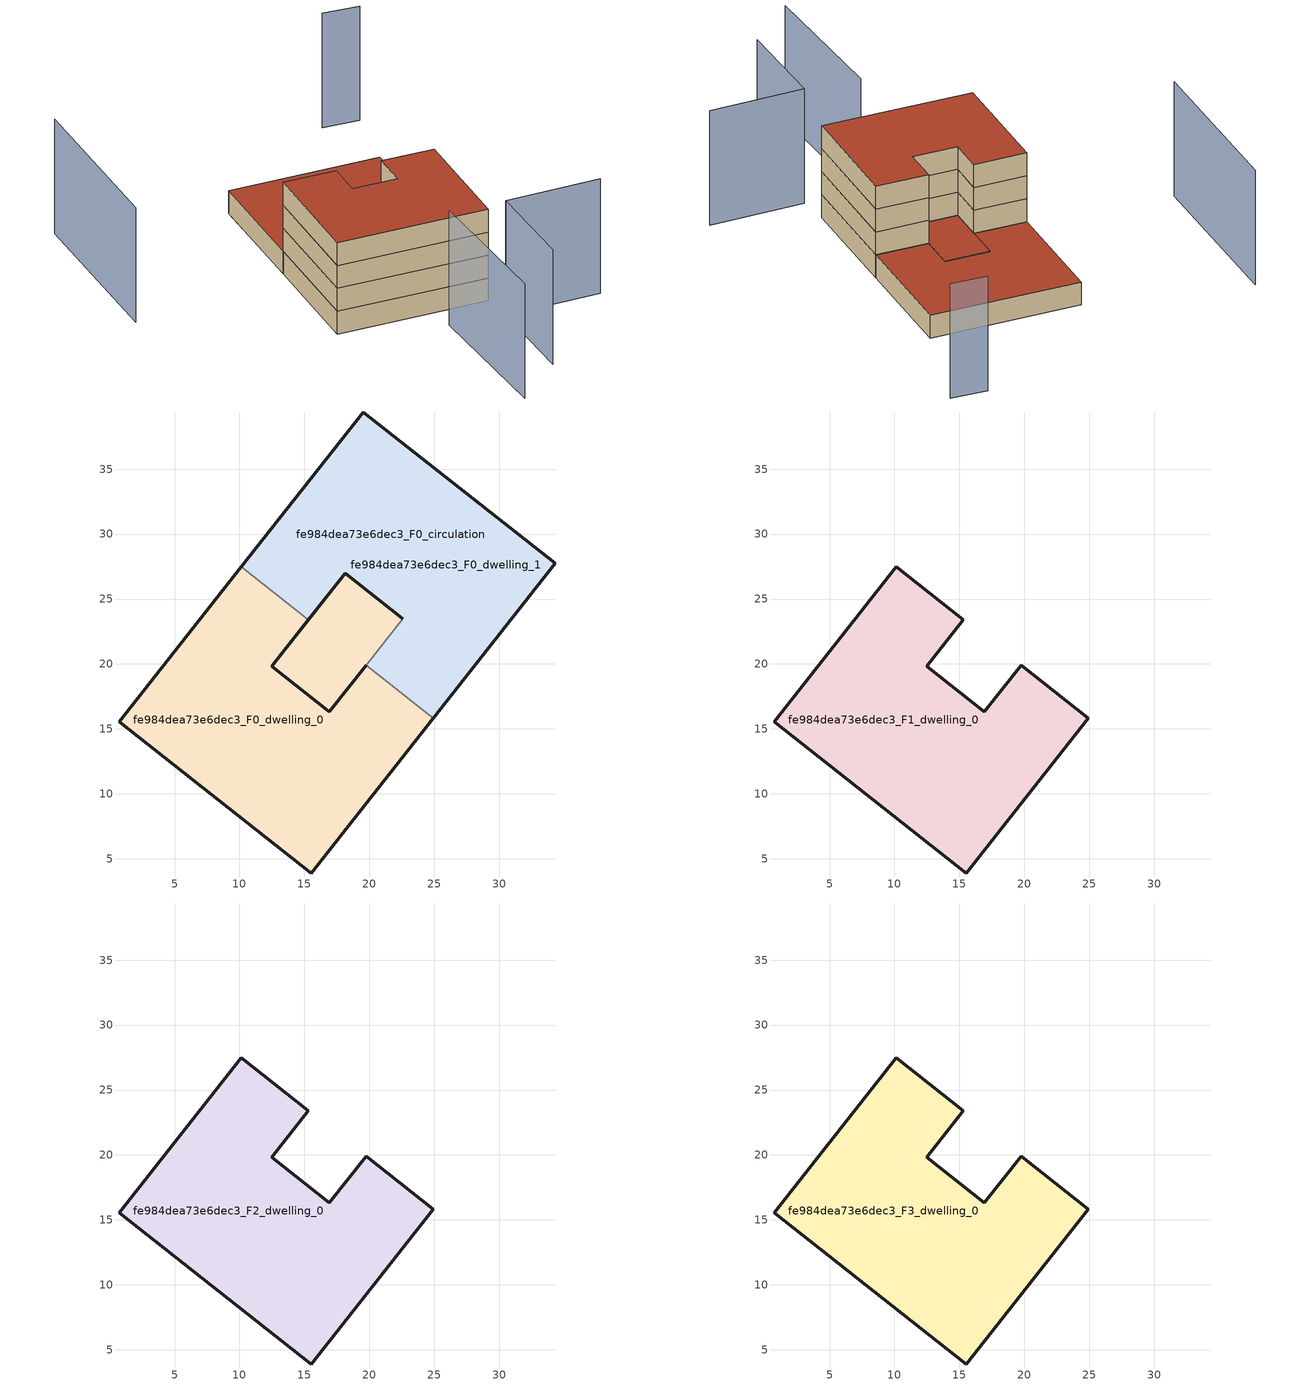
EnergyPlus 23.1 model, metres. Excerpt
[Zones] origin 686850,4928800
fe984dea73e6dec3_F0_dwelling_0
 floor ground (EU_floor_Construction): 19.75,19.91 24.92,15.83 15.53,3.9 0.75,15.54 10.14,27.47 15.32,23.4 12.5,19.82 15.61,17.37 16.93,16.33 z0; 22.57,23.48 16.93,16.33 15.61,17.37 12.5,19.82 18.13,26.98 z0
 wall outside (EU_wall_Construction): 19.75,19.91 16.93,16.33 12.5,19.82 15.32,23.4 / 10.14,27.47 0.75,15.54 15.53,3.9 24.92,15.83 z0:3
 wall to fe984dea73e6dec3_F0_dwelling_1 (EU_wall_Construction): 24.92,15.83 19.75,19.91 / 15.32,23.4 10.14,27.47 z0:3
 roof outside (EU_floor_Construction): 16.93,16.33 22.57,23.48 18.13,26.98 12.5,19.82 13.46,19.06 16.39,16.75 z3
fe984dea73e6dec3_F0_dwelling_1
 floor ground (EU_floor_Construction): 22.57,23.48 19.75,19.91 16.93,16.33 12.5,19.82 18.13,26.98 z0; 34.32,27.76 24.92,15.83 19.75,19.91 22.57,23.48 18.13,26.98 15.32,23.4 10.14,27.47 19.54,39.4 z0
 wall outside (EU_wall_Construction): 24.92,15.83 34.32,27.76 19.54,39.4 10.14,27.47 / 15.32,23.4 18.13,26.98 22.57,23.48 z0:3
 wall to fe984dea73e6dec3_F0_circulation (EU_wall_Construction): 22.57,23.48 19.75,19.91 z0:3
 roof outside (EU_roof_Construction): 24.92,15.83 34.32,27.76 19.54,39.4 10.14,27.47 15.32,23.4 18.13,26.98 22.57,23.48 19.75,19.91 z3; 19.75,19.91 22.57,23.48 18.13,26.98 12.5,19.82 16.93,16.33 z3
fe984dea73e6dec3_F0_circulation
 floor ground (EU_floor_Construction): 22.57,23.48 19.75,19.91 16.93,16.33 15.61,17.37 12.5,19.82 15.32,23.4 18.13,26.98 z0; 19.75,19.91 24.92,15.83 15.53,3.9 0.75,15.54 10.14,27.47 15.32,23.4 12.5,19.82 15.61,17.37 16.93,16.33 z0; 34.32,27.76 24.92,15.83 19.75,19.91 22.57,23.48 18.13,26.98 15.32,23.4 10.14,27.47 19.54,39.4 z0
 wall outside (EU_wall_Construction): 22.57,23.48 18.13,26.98 12.5,19.82 16.93,16.33 19.75,19.91 z0:3
 roof outside (EU_roof_Construction): 19.75,19.91 22.57,23.48 18.13,26.98 15.32,23.4 12.5,19.82 15.61,17.37 16.93,16.33 z3; 15.53,3.9 24.92,15.83 19.75,19.91 16.93,16.33 15.61,17.37 12.5,19.82 15.32,23.4 10.14,27.47 0.75,15.54 z3; 24.92,15.83 34.32,27.76 19.54,39.4 10.14,27.47 15.32,23.4 18.13,26.98 22.57,23.48 19.75,19.91 z3
fe984dea73e6dec3_F1_dwelling_0
 floor to fe984dea73e6dec3_F0_dwelling_0 (EU_floor_Construction): 19.75,19.91 24.92,15.83 15.53,3.9 0.75,15.54 10.14,27.47 15.32,23.4 12.5,19.82 15.61,17.37 16.93,16.33 z3
 wall outside (EU_wall_Construction): 15.53,3.9 24.92,15.83 19.75,19.91 16.93,16.33 12.5,19.82 15.32,23.4 10.14,27.47 0.75,15.54 15.53,3.9 z3:6
fe984dea73e6dec3_F2_dwelling_0
 floor to fe984dea73e6dec3_F1_dwelling_0 (EU_floor_Construction): 19.75,19.91 24.92,15.83 15.53,3.9 0.75,15.54 10.14,27.47 15.32,23.4 12.5,19.82 16.93,16.33 z6
 wall outside (EU_wall_Construction): 15.53,3.9 24.92,15.83 19.75,19.91 16.93,16.33 12.5,19.82 15.32,23.4 10.14,27.47 0.75,15.54 15.53,3.9 z6:9
fe984dea73e6dec3_F3_dwelling_0
 floor to fe984dea73e6dec3_F2_dwelling_0 (EU_floor_Construction): 19.75,19.91 24.92,15.83 15.53,3.9 0.75,15.54 10.14,27.47 15.32,23.4 12.5,19.82 16.93,16.33 z9
 wall outside (EU_wall_Construction): 15.53,3.9 24.92,15.83 19.75,19.91 16.93,16.33 12.5,19.82 15.32,23.4 10.14,27.47 0.75,15.54 15.53,3.9 z9:12
 roof outside (EU_roof_Construction): 15.53,3.9 24.92,15.83 19.75,19.91 16.93,16.33 12.5,19.82 15.32,23.4 10.14,27.47 0.75,15.54 z12
shading: 6.09,-9.32 13.59,0.62 / 13.59,0.62 23.08,-6.54 / 45.41,36.23 41.94,39.21 / 8.54,5.29 -2.27,-10.17 / 6.19,54.82 -7.49,37.19 z0:15
[Building]
EU S2 Campaign: North Axis=0; Terrain=City; Solar Distribution=FullExterior
[Site:Location]
Bologna: Latitude=44.5; Longitude=11.25; Time Zone=1; Elevation=37
[SizingPeriod:WeatherFileDays]
AnnualSizingPeriod: Begin Month=1; Begin Day of Month=1; End Month=12; End Day of Month=31; Day of Week for Start Day=Monday; Use Weather File Daylight Saving Period=No; Use Weather File Rain and Snow Indicators=No
[MATERIAL]
EU_InternalMass_Material: Roughness=MediumRough; Thickness=0.1; Conductivity=1; Density=1800; Specific Heat=900; Thermal Absorptance=0.9; Solar Absorptance=0.7; Visible Absorptance=0.7
[MATERIAL:NOMASS] Roughness=MediumRough; Thermal Absorptance=0.9; Solar Absorptance=0.7; Visible Absorptance=0.7
Name | Thermal Resistance
EU_wall_NoMass | 0.937881
EU_roof_NoMass | 0.548572
EU_floor_NoMass | 0.71348
[CONSTRUCTION]
EU_wall_Construction: EU_wall_NoMass
EU_roof_Construction: EU_roof_NoMass
EU_floor_Construction: EU_floor_NoMass
EU_InternalMass_Construction: EU_InternalMass_Material
[ZONE] Type=1; Multiplier=1; Ceiling Height=autocalculate; Floor Area=autocalculate; Part of Total Floor Area=Yes
Name | Volume
fe984dea73e6dec3_F0_dwelling_0; fe984dea73e6dec3_F0_dwelling_1 | 934.148
fe984dea73e6dec3_F1_dwelling_0; fe984dea73e6dec3_F2_dwelling_0; fe984dea73e6dec3_F3_dwelling_0 | 779.886
fe984dea73e6dec3_F0_circulation | 1714.03
[INTERNALMASS] Construction=EU_InternalMass_Construction
Name | Zone or ZoneList | Surface Area
fe984dea73e6dec3_F0_dwelling_0_EU_InternalMass | fe984dea73e6dec3_F0_dwelling_0 | 259.962
fe984dea73e6dec3_F0_dwelling_1_EU_InternalMass | fe984dea73e6dec3_F0_dwelling_1 | 259.962
fe984dea73e6dec3_F1_dwelling_0_EU_InternalMass | fe984dea73e6dec3_F1_dwelling_0 | 571.843
fe984dea73e6dec3_F2_dwelling_0_EU_InternalMass | fe984dea73e6dec3_F2_dwelling_0 | 571.843
fe984dea73e6dec3_F3_dwelling_0_EU_InternalMass | fe984dea73e6dec3_F3_dwelling_0 | 571.843
[OTHEREQUIPMENT] Fuel Type=Electricity; Design Level Calculation Method=Watts/Area; Power per Zone Floor Area=1; Fraction Latent=0; Fraction Radiant=0; Fraction Lost=0; Carbon Dioxide Generation Rate=0; EndUse Subcategory=EU_Step8_InternalGains
Name | Zone or ZoneList or Space or SpaceList | Schedule
EU_Step8_InternalGain_fe984dea73e6dec3_F0_dwelling_0_f000 | fe984dea73e6dec3_F0_dwelling_0 | EU_Step8_GainSchedule_fe984dea73e6dec3_F0_dwelling_0_f000
EU_Step8_InternalGain_fe984dea73e6dec3_F0_dwelling_1_f000 | fe984dea73e6dec3_F0_dwelling_1 | EU_Step8_GainSchedule_fe984dea73e6dec3_F0_dwelling_1_f000
EU_Step8_InternalGain_fe984dea73e6dec3_F1_dwelling_0_f000 | fe984dea73e6dec3_F1_dwelling_0 | EU_Step8_GainSchedule_fe984dea73e6dec3_F1_dwelling_0_f000
EU_Step8_InternalGain_fe984dea73e6dec3_F2_dwelling_0_f000 | fe984dea73e6dec3_F2_dwelling_0 | EU_Step8_GainSchedule_fe984dea73e6dec3_F2_dwelling_0_f000
EU_Step8_InternalGain_fe984dea73e6dec3_F3_dwelling_0_f000 | fe984dea73e6dec3_F3_dwelling_0 | EU_Step8_GainSchedule_fe984dea73e6dec3_F3_dwelling_0_f000
[ZONEINFILTRATION:DESIGNFLOWRATE]
EU_Circulation_Infiltration_fe984dea73e6dec3_F0_circulation: Zone or ZoneList or Space or SpaceList=fe984dea73e6dec3_F0_circulation; Schedule=EU_AlwaysOn; Design Flow Rate Calculation Method=Flow/Area; Flow Rate per Floor Area=0.0005; Constant Term Coefficient=1; Temperature Term Coefficient=0; Velocity Term Coefficient=0; Velocity Squared Term Coefficient=0
[ZONEVENTILATION:DESIGNFLOWRATE] Schedule=EU_AlwaysOn; Design Flow Rate Calculation Method=AirChanges/Hour; Air Changes per Hour=0.687892; Ventilation Type=Natural; Fan Pressure Rise=0; Fan Total Efficiency=1; Constant Term Coefficient=1; Temperature Term Coefficient=0; Velocity Term Coefficient=0; Velocity Squared Term Coefficient=0; Minimum Indoor Temperature=-100; Maximum Indoor Temperature=100; Delta Temperature=-100; Minimum Outdoor Temperature=-100; Maximum Outdoor Temperature=100; Maximum Wind Speed=40
Name | Zone or ZoneList or Space or SpaceList
EU_ConstantAir_fe984dea73e6dec3_F0_dwelling_0 | fe984dea73e6dec3_F0_dwelling_0
EU_ConstantAir_fe984dea73e6dec3_F0_dwelling_1 | fe984dea73e6dec3_F0_dwelling_1
EU_ConstantAir_fe984dea73e6dec3_F1_dwelling_0 | fe984dea73e6dec3_F1_dwelling_0
EU_ConstantAir_fe984dea73e6dec3_F2_dwelling_0 | fe984dea73e6dec3_F2_dwelling_0
EU_ConstantAir_fe984dea73e6dec3_F3_dwelling_0 | fe984dea73e6dec3_F3_dwelling_0
[HVACTEMPLATE:THERMOSTAT] Constant Heating Setpoint=20; Constant Cooling Setpoint=50
EU_HeatOnly_fe984dea73e6dec3_F0_dwelling_0; EU_HeatOnly_fe984dea73e6dec3_F0_dwelling_1; EU_HeatOnly_fe984dea73e6dec3_F1_dwelling_0; EU_HeatOnly_fe984dea73e6dec3_F2_dwelling_0; EU_HeatOnly_fe984dea73e6dec3_F3_dwelling_0
[HVACTEMPLATE:ZONE:IDEALLOADSAIRSYSTEM] System Availability Schedule=EU_AlwaysOn; Maximum Heating Supply Air Temperature=50; Minimum Cooling Supply Air Temperature=13; Maximum Heating Supply Air Humidity Ratio=0.0156; Minimum Cooling Supply Air Humidity Ratio=0.0077; Heating Limit=NoLimit; Cooling Limit=NoLimit; Heating Availability Schedule=EU_AlwaysOn; Cooling Availability Schedule=EU_CoolingOff; Dehumidification Control Type=ConstantSensibleHeatRatio; Cooling Sensible Heat Ratio=0.7; Dehumidification Setpoint=60; Humidification Control Type=None; Humidification Setpoint=30; Outdoor Air Method=None; Outdoor Air Flow Rate per Person=0.00944; Outdoor Air Flow Rate per Zone Floor Area=0; Outdoor Air Flow Rate per Zone=0; Demand Controlled Ventilation Type=None; Outdoor Air Economizer Type=NoEconomizer; Heat Recovery Type=None; Sensible Heat Recovery Effectiveness=0.7; Latent Heat Recovery Effectiveness=0.65
Name | Template Thermostat
fe984dea73e6dec3_F0_dwelling_0 | EU_HeatOnly_fe984dea73e6dec3_F0_dwelling_0
fe984dea73e6dec3_F0_dwelling_1 | EU_HeatOnly_fe984dea73e6dec3_F0_dwelling_1
fe984dea73e6dec3_F1_dwelling_0 | EU_HeatOnly_fe984dea73e6dec3_F1_dwelling_0
fe984dea73e6dec3_F2_dwelling_0 | EU_HeatOnly_fe984dea73e6dec3_F2_dwelling_0
fe984dea73e6dec3_F3_dwelling_0 | EU_HeatOnly_fe984dea73e6dec3_F3_dwelling_0
[SIZING:ZONE] Zone Cooling Design Supply Air Temperature Input Method=SupplyAirTemperature; Zone Cooling Design Supply Air Temperature=13; Zone Heating Design Supply Air Temperature Input Method=SupplyAirTemperature; Zone Heating Design Supply Air Temperature=50; Zone Cooling Design Supply Air Humidity Ratio=0.008; Zone Heating Design Supply Air Humidity Ratio=0.008; Cooling Design Air Flow Method=DesignDay; Cooling Design Air Flow Rate=0; Cooling Minimum Air Flow per Zone Floor Area=0.000762; Cooling Minimum Air Flow=0; Cooling Minimum Air Flow Fraction=0.2; Heating Design Air Flow Method=DesignDay; Heating Design Air Flow Rate=0; Heating Maximum Air Flow per Zone Floor Area=0.002032; Heating Maximum Air Flow=0.141576; Heating Maximum Air Flow Fraction=0.3; Account for Dedicated Outdoor Air System=No; Dedicated Outdoor Air System Control Strategy=NeutralSupplyAir; Dedicated Outdoor Air Low Setpoint Temperature for Design=autosize; Dedicated Outdoor Air High Setpoint Temperature for Design=autosize; Zone Load Sizing Method=Sensible Load Only No Latent Load; Zone Latent Cooling Design Supply Air Humidity Ratio Input Method=HumidityRatioDifference; Zone Cooling Design Supply Air Humidity Ratio Difference=0.005; Zone Latent Heating Design Supply Air Humidity Ratio Input Method=HumidityRatioDifference; Zone Humidification Design Supply Air Humidity Ratio Difference=0.005
fe984dea73e6dec3_F0_dwelling_0; fe984dea73e6dec3_F0_dwelling_1; fe984dea73e6dec3_F1_dwelling_0; fe984dea73e6dec3_F2_dwelling_0; fe984dea73e6dec3_F3_dwelling_0
[SCHEDULE:CONSTANT]
Name | Hourly Value
EU_AlwaysOn | 1
EU_CoolingOff | 0
[SCHEDULE:FILE] Column Number=1; Rows to Skip at Top=0; Number of Hours of Data=8760; Column Separator=Comma; Interpolate to Timestep=No; Minutes per Item=60; Adjust Schedule for Daylight Savings=Yes
Name | File
EU_Step8_GainSchedule_fe984dea73e6dec3_F0_dwelling_0_f000 | ../../schedules/fe984dea73e6dec3/fe984dea73e6dec3_F0_dwelling_0_f000_gain.csv
EU_Step8_GainSchedule_fe984dea73e6dec3_F0_dwelling_1_f000 | ../../schedules/fe984dea73e6dec3/fe984dea73e6dec3_F0_dwelling_1_f000_gain.csv
EU_Step8_GainSchedule_fe984dea73e6dec3_F1_dwelling_0_f000 | ../../schedules/fe984dea73e6dec3/fe984dea73e6dec3_F1_dwelling_0_f000_gain.csv
EU_Step8_GainSchedule_fe984dea73e6dec3_F2_dwelling_0_f000 | ../../schedules/fe984dea73e6dec3/fe984dea73e6dec3_F2_dwelling_0_f000_gain.csv
EU_Step8_GainSchedule_fe984dea73e6dec3_F3_dwelling_0_f000 | ../../schedules/fe984dea73e6dec3/fe984dea73e6dec3_F3_dwelling_0_f000_gain.csv
